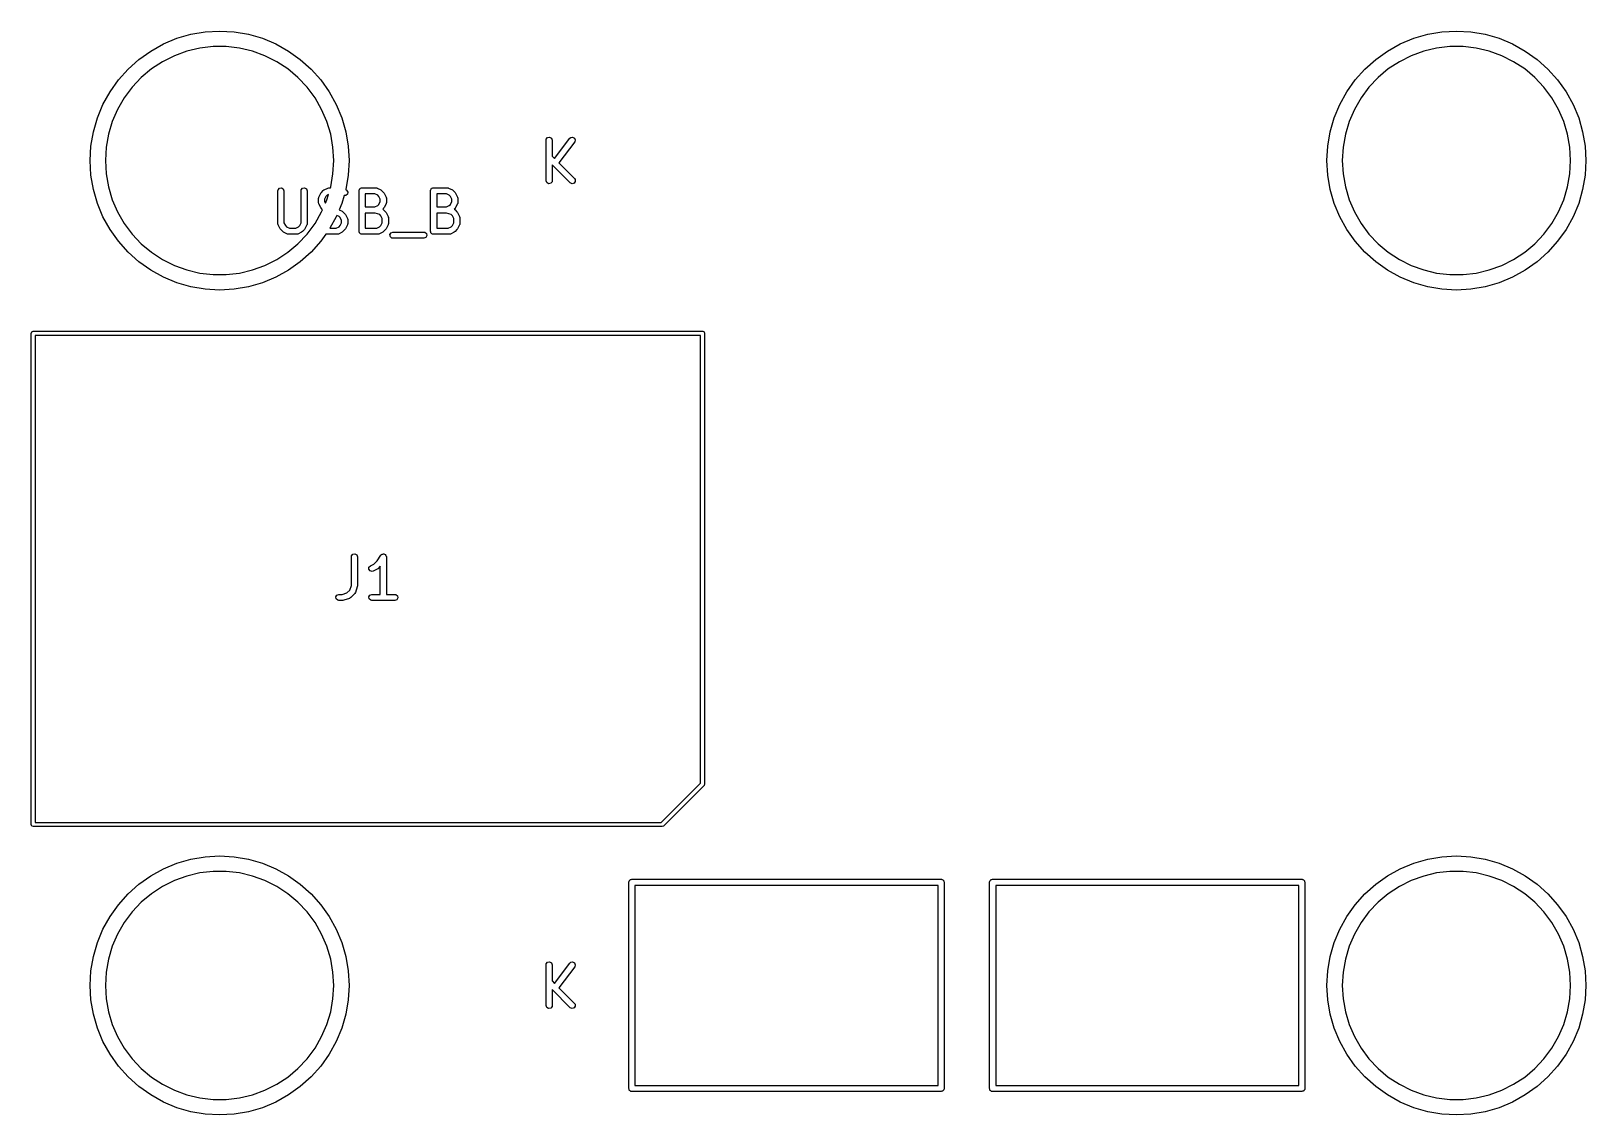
# Model space of a CAD drawing. Extents: x -0.18 to 1.33, y -0.13 to 0.93.
import ezdxf

# ---------------------------------------------------------------- set-up
doc = ezdxf.new("R2010")
doc.units = 0
doc.header["$MEASUREMENT"] = 0
doc.layers.add('BLACK', color=7, linetype='CONTINUOUS')

msp = doc.modelspace()

# ---------------------------------------------------------------- linework, layer by layer
at = {"layer": 'BLACK', "linetype": 'CONTINUOUS'}
for p, q in [((-0.0415, 0.9186), (-0.0279, 0.9225)), ((-0.0279, 0.9225), (-0.0141, 0.9248)), ((-0.0141, 0.9248), (0, 0.9256)), ((0, 0.9256), (0.0141, 0.9248)), ((0.0141, 0.9248), (0.0279, 0.9225)), ((0.0279, 0.9225), (0.0415, 0.9186)), ((1.1585, 0.9186), (1.1721, 0.9225)), ((1.1721, 0.9225), (1.1859, 0.9248)), ((1.1859, 0.9248), (1.2, 0.9256)), ((1.2, 0.9256), (1.2141, 0.9248)), ((1.2141, 0.9248), (1.228, 0.9225)), ((1.228, 0.9225), (1.2415, 0.9186)), ((-0.0783, 0.8982), (-0.0668, 0.9063)), ((-0.0668, 0.9063), (-0.0545, 0.9132)), ((-0.0545, 0.9132), (-0.0415, 0.9186)), ((-0.0318, 0.9061), (-0.0439, 0.9017)), ((-0.0192, 0.9091), (-0.0318, 0.9061)), ((-0.0064, 0.9106), (-0.0192, 0.9091)), ((0.0064, 0.9106), (-0.0064, 0.9106)), ((0.0192, 0.9091), (0.0064, 0.9106)), ((0.0318, 0.9061), (0.0192, 0.9091)), ((0.0439, 0.9017), (0.0318, 0.9061)), ((0.0415, 0.9186), (0.0545, 0.9132)), ((0.0545, 0.9132), (0.0668, 0.9063)), ((0.0668, 0.9063), (0.0783, 0.8982)), ((1.1217, 0.8982), (1.1332, 0.9063)), ((1.1332, 0.9063), (1.1455, 0.9132)), ((1.1455, 0.9132), (1.1585, 0.9186)), ((1.1682, 0.9061), (1.1561, 0.9017)), ((1.1808, 0.9091), (1.1682, 0.9061)), ((1.1936, 0.9106), (1.1808, 0.9091)), ((1.2064, 0.9106), (1.1936, 0.9106)), ((1.2192, 0.9091), (1.2064, 0.9106)), ((1.2318, 0.9061), (1.2192, 0.9091)), ((1.2439, 0.9017), (1.2318, 0.9061)), ((1.2415, 0.9186), (1.2545, 0.9132)), ((1.2545, 0.9132), (1.2668, 0.9063)), ((1.2668, 0.9063), (1.2783, 0.8982)), ((-0.0888, 0.8888), (-0.0783, 0.8982)), ((-0.0554, 0.8959), (-0.0662, 0.8889)), ((-0.0439, 0.9017), (-0.0554, 0.8959)), ((0.0554, 0.8959), (0.0439, 0.9017)), ((0.0662, 0.8889), (0.0554, 0.8959)), ((0.0783, 0.8982), (0.0888, 0.8888)), ((1.1112, 0.8888), (1.1217, 0.8982)), ((1.1446, 0.8959), (1.1338, 0.8889)), ((1.1561, 0.9017), (1.1446, 0.8959)), ((1.2554, 0.8959), (1.2439, 0.9017)), ((1.2662, 0.8889), (1.2554, 0.8959)), ((1.2783, 0.8982), (1.2888, 0.8888)), ((-0.1063, 0.8668), (-0.0982, 0.8783)), ((-0.0982, 0.8783), (-0.0888, 0.8888)), ((-0.076, 0.8806), (-0.0849, 0.8712)), ((-0.0662, 0.8889), (-0.076, 0.8806)), ((0.076, 0.8806), (0.0662, 0.8889)), ((0.0849, 0.8712), (0.076, 0.8806)), ((0.0888, 0.8888), (0.0982, 0.8783)), ((0.0982, 0.8783), (0.1063, 0.8668)), ((1.0937, 0.8668), (1.1018, 0.8783)), ((1.1018, 0.8783), (1.1112, 0.8888)), ((1.124, 0.8806), (1.1151, 0.8712)), ((1.1338, 0.8889), (1.124, 0.8806)), ((1.276, 0.8806), (1.2662, 0.8889)), ((1.2849, 0.8712), (1.276, 0.8806)), ((1.2888, 0.8888), (1.2982, 0.8783)), ((1.2982, 0.8783), (1.3063, 0.8668)), ((-0.1132, 0.8545), (-0.1063, 0.8668)), ((-0.0926, 0.8609), (-0.099, 0.8497)), ((-0.0849, 0.8712), (-0.0926, 0.8609)), ((0.0926, 0.8609), (0.0849, 0.8712)), ((0.099, 0.8497), (0.0926, 0.8609)), ((0.1063, 0.8668), (0.1132, 0.8545)), ((1.0868, 0.8545), (1.0937, 0.8668)), ((1.1074, 0.8609), (1.101, 0.8497)), ((1.1151, 0.8712), (1.1074, 0.8609)), ((1.2926, 0.8609), (1.2849, 0.8712)), ((1.299, 0.8497), (1.2926, 0.8609)), ((1.3063, 0.8668), (1.3132, 0.8545)), ((-0.1186, 0.8415), (-0.1132, 0.8545)), ((-0.099, 0.8497), (-0.1041, 0.8379)), ((0.1041, 0.8379), (0.099, 0.8497)), ((0.1132, 0.8545), (0.1186, 0.8415)), ((1.0815, 0.8415), (1.0868, 0.8545)), ((1.101, 0.8497), (1.0959, 0.8379)), ((1.3041, 0.8379), (1.299, 0.8497)), ((1.3132, 0.8545), (1.3186, 0.8415)), ((-0.1225, 0.8279), (-0.1186, 0.8415)), ((-0.1041, 0.8379), (-0.1078, 0.8255)), ((0.1078, 0.8255), (0.1041, 0.8379)), ((0.1186, 0.8415), (0.1225, 0.8279)), ((1.0776, 0.8279), (1.0815, 0.8415)), ((1.0959, 0.8379), (1.0922, 0.8255)), ((1.3078, 0.8255), (1.3041, 0.8379)), ((1.3186, 0.8415), (1.3224, 0.8279)), ((-0.1248, 0.8141), (-0.1225, 0.8279)), ((-0.1078, 0.8255), (-0.11, 0.8129)), ((0.11, 0.8129), (0.1078, 0.8255)), ((0.1225, 0.8279), (0.1248, 0.8141)), ((0.3167, 0.8199), (0.3169, 0.8209)), ((0.3167, 0.7805), (0.3167, 0.8199)), ((0.3169, 0.8209), (0.3182, 0.8225)), ((0.3182, 0.8225), (0.3202, 0.8228)), ((0.3202, 0.8228), (0.322, 0.8218)), ((0.322, 0.8218), (0.3226, 0.8199)), ((0.3226, 0.8199), (0.3226, 0.8043)), ((0.325, 0.8019), (0.3398, 0.8217)), ((0.3445, 0.8181), (0.3292, 0.7977)), ((0.3398, 0.8217), (0.3406, 0.8224)), ((0.3406, 0.8224), (0.3425, 0.8228)), ((0.3425, 0.8228), (0.3443, 0.8219)), ((0.3443, 0.8219), (0.3451, 0.8201)), ((0.3451, 0.8201), (0.3445, 0.8181)), ((1.0752, 0.8141), (1.0776, 0.8279)), ((1.0922, 0.8255), (1.09, 0.8129)), ((1.31, 0.8129), (1.3078, 0.8255)), ((1.3224, 0.8279), (1.3248, 0.8141)), ((-0.1256, 0.8), (-0.1248, 0.8141)), ((-0.1248, 0.7859), (-0.1256, 0.8)), ((-0.11, 0.8129), (-0.1108, 0.8)), ((-0.1108, 0.8), (-0.11, 0.7871)), ((0.1108, 0.8), (0.11, 0.8129)), ((0.11, 0.7871), (0.1108, 0.8)), ((0.1248, 0.8141), (0.1256, 0.8)), ((0.1256, 0.8), (0.1248, 0.7859)), ((0.3226, 0.8043), (0.325, 0.8019)), ((1.0744, 0.8), (1.0752, 0.8141)), ((1.0752, 0.7859), (1.0744, 0.8)), ((1.09, 0.8129), (1.0892, 0.8)), ((1.0892, 0.8), (1.09, 0.7871)), ((1.3108, 0.8), (1.31, 0.8129)), ((1.31, 0.7871), (1.3108, 0.8)), ((1.3248, 0.8141), (1.3256, 0.8)), ((1.3256, 0.8), (1.3248, 0.7859)), ((-0.1225, 0.7721), (-0.1248, 0.7859)), ((-0.11, 0.7871), (-0.1078, 0.7745)), ((0.1078, 0.7745), (0.11, 0.7871)), ((0.1248, 0.7859), (0.1225, 0.7721)), ((0.3401, 0.7784), (0.3226, 0.7959)), ((0.3226, 0.7959), (0.3226, 0.7805)), ((0.3292, 0.7977), (0.3443, 0.7826)), ((1.0776, 0.7721), (1.0752, 0.7859)), ((1.09, 0.7871), (1.0922, 0.7745)), ((1.3078, 0.7745), (1.31, 0.7871)), ((1.3248, 0.7859), (1.3224, 0.7721)), ((-0.1186, 0.7585), (-0.1225, 0.7721)), ((-0.1078, 0.7745), (-0.1041, 0.7621)), ((0.0565, 0.7708), (0.0567, 0.7718)), ((0.0565, 0.7389), (0.0565, 0.7708)), ((0.0567, 0.7718), (0.058, 0.7734)), ((0.058, 0.7734), (0.06, 0.7737)), ((0.06, 0.7737), (0.0618, 0.7727)), ((0.0618, 0.7727), (0.0624, 0.7708)), ((0.0624, 0.7708), (0.0624, 0.7396)), ((0.079, 0.7708), (0.0792, 0.7718)), ((0.079, 0.7396), (0.079, 0.7708)), ((0.0792, 0.7718), (0.0805, 0.7734)), ((0.0805, 0.7734), (0.0825, 0.7737)), ((0.0825, 0.7737), (0.0843, 0.7727)), ((0.0843, 0.7727), (0.0849, 0.7708)), ((0.0849, 0.7708), (0.0849, 0.7389)), ((0.0987, 0.7691), (0.1005, 0.771)), ((0.1005, 0.771), (0.1012, 0.7715)), ((0.1012, 0.7715), (0.1013, 0.7716)), ((0.1013, 0.7716), (0.105, 0.7734)), ((0.105, 0.7734), (0.106, 0.7737)), ((0.106, 0.7737), (0.1062, 0.7737)), ((0.1062, 0.7737), (0.1064, 0.7737)), ((0.1064, 0.7737), (0.1076, 0.7737)), ((0.1076, 0.7737), (0.1078, 0.7745)), ((0.1225, 0.7721), (0.1223, 0.7717)), ((0.1223, 0.7717), (0.1232, 0.7712)), ((0.1232, 0.7712), (0.1243, 0.7695)), ((0.1243, 0.7695), (0.124, 0.7675)), ((0.1353, 0.7713), (0.1354, 0.7714)), ((0.1353, 0.7712), (0.1353, 0.7713)), ((0.1353, 0.7708), (0.1353, 0.7712)), ((0.1353, 0.7314), (0.1353, 0.7708)), ((0.1354, 0.7714), (0.1355, 0.7718)), ((0.1355, 0.7718), (0.136, 0.7724)), ((0.136, 0.7724), (0.1363, 0.7731)), ((0.1363, 0.7731), (0.1366, 0.7731)), ((0.1366, 0.7731), (0.1368, 0.7734)), ((0.1368, 0.7734), (0.1375, 0.7735)), ((0.1375, 0.7735), (0.1382, 0.7737)), ((0.1382, 0.7737), (0.1514, 0.7737)), ((0.1514, 0.7737), (0.1524, 0.7736)), ((0.1524, 0.7736), (0.1525, 0.7735)), ((0.1525, 0.7735), (0.1527, 0.7734)), ((0.1527, 0.7734), (0.1564, 0.7716)), ((0.1564, 0.7716), (0.1571, 0.771)), ((0.1571, 0.771), (0.1572, 0.771)), ((0.1572, 0.771), (0.1591, 0.7691)), ((0.2046, 0.7708), (0.2047, 0.7712)), ((0.2046, 0.7314), (0.2046, 0.7708)), ((0.2047, 0.7713), (0.2048, 0.7714)), ((0.2047, 0.7712), (0.2047, 0.7713)), ((0.2048, 0.7718), (0.2053, 0.7724)), ((0.2048, 0.7714), (0.2048, 0.7718)), ((0.2053, 0.7724), (0.2057, 0.7731)), ((0.2057, 0.7731), (0.206, 0.7731)), ((0.206, 0.7731), (0.2061, 0.7734)), ((0.2061, 0.7734), (0.2069, 0.7735)), ((0.2069, 0.7735), (0.2076, 0.7737)), ((0.2076, 0.7737), (0.2207, 0.7737)), ((0.2207, 0.7737), (0.2217, 0.7736)), ((0.2217, 0.7736), (0.2219, 0.7735)), ((0.2219, 0.7735), (0.222, 0.7734)), ((0.222, 0.7734), (0.2258, 0.7716)), ((0.2258, 0.7716), (0.2265, 0.771)), ((0.2265, 0.771), (0.2266, 0.771)), ((0.2266, 0.771), (0.2284, 0.7691)), ((0.3174, 0.7786), (0.3167, 0.7805)), ((0.3192, 0.7776), (0.3174, 0.7786)), ((0.3212, 0.778), (0.3192, 0.7776)), ((0.3225, 0.7795), (0.3212, 0.778)), ((0.3226, 0.7805), (0.3225, 0.7795)), ((0.3419, 0.7776), (0.3401, 0.7784)), ((0.3439, 0.7781), (0.3419, 0.7776)), ((0.345, 0.7798), (0.3439, 0.7781)), ((0.3443, 0.7826), (0.3449, 0.7818)), ((0.3449, 0.7818), (0.345, 0.7798)), ((1.0815, 0.7585), (1.0776, 0.7721)), ((1.0922, 0.7745), (1.0959, 0.7621)), ((1.3041, 0.7621), (1.3078, 0.7745)), ((1.3224, 0.7721), (1.3186, 0.7585)), ((-0.1132, 0.7455), (-0.1186, 0.7585)), ((-0.1041, 0.7621), (-0.099, 0.7503)), ((0.0959, 0.7633), (0.0961, 0.7643)), ((0.0959, 0.7595), (0.0959, 0.7633)), ((0.096, 0.7594), (0.0959, 0.7595)), ((0.0959, 0.7592), (0.096, 0.7594)), ((0.0962, 0.7582), (0.0959, 0.7592)), ((0.0961, 0.7643), (0.0962, 0.7644)), ((0.0962, 0.7646), (0.0981, 0.7684)), ((0.0962, 0.7644), (0.0962, 0.7646)), ((0.0981, 0.7545), (0.0962, 0.7582)), ((0.0981, 0.7684), (0.0986, 0.7691)), ((0.0981, 0.7544), (0.0981, 0.7545)), ((0.0987, 0.7537), (0.0981, 0.7544)), ((0.0986, 0.7691), (0.0987, 0.7691)), ((0.1032, 0.7653), (0.1018, 0.7626)), ((0.1018, 0.7626), (0.1018, 0.7602)), ((0.1018, 0.7602), (0.1026, 0.7586)), ((0.1026, 0.7586), (0.1041, 0.7621)), ((0.1044, 0.7665), (0.1032, 0.7653)), ((0.1041, 0.7621), (0.1056, 0.7671)), ((0.1056, 0.7671), (0.1044, 0.7665)), ((0.1186, 0.7585), (0.116, 0.7524)), ((0.1207, 0.7661), (0.1186, 0.7585)), ((0.1224, 0.7662), (0.1207, 0.7661)), ((0.124, 0.7675), (0.1224, 0.7662)), ((0.1507, 0.7678), (0.1412, 0.7678)), ((0.1412, 0.7678), (0.1412, 0.755)), ((0.1412, 0.755), (0.1507, 0.755)), ((0.1534, 0.7665), (0.1507, 0.7678)), ((0.1507, 0.755), (0.1534, 0.7563)), ((0.1546, 0.7653), (0.1534, 0.7665)), ((0.1534, 0.7563), (0.1546, 0.7575)), ((0.1559, 0.7626), (0.1546, 0.7653)), ((0.1546, 0.7575), (0.1559, 0.7602)), ((0.1559, 0.7602), (0.1559, 0.7626)), ((0.1591, 0.7691), (0.1596, 0.7684)), ((0.1596, 0.7545), (0.1591, 0.7538)), ((0.1596, 0.7684), (0.1596, 0.7684)), ((0.1596, 0.7684), (0.1615, 0.7646)), ((0.1615, 0.7582), (0.1596, 0.7545)), ((0.1615, 0.7646), (0.1618, 0.7636)), ((0.1616, 0.7585), (0.1615, 0.7584)), ((0.1615, 0.7584), (0.1615, 0.7582)), ((0.1618, 0.7595), (0.1616, 0.7585)), ((0.1618, 0.7636), (0.1617, 0.7635)), ((0.1617, 0.7635), (0.1618, 0.7633)), ((0.1618, 0.7633), (0.1618, 0.7595)), ((0.22, 0.7678), (0.2106, 0.7678)), ((0.2106, 0.7678), (0.2106, 0.755)), ((0.2106, 0.755), (0.22, 0.755)), ((0.2227, 0.7665), (0.22, 0.7678)), ((0.22, 0.755), (0.2227, 0.7563)), ((0.2239, 0.7653), (0.2227, 0.7665)), ((0.2227, 0.7563), (0.2239, 0.7575)), ((0.2253, 0.7626), (0.2239, 0.7653)), ((0.2239, 0.7575), (0.2253, 0.7602)), ((0.2253, 0.7602), (0.2253, 0.7626)), ((0.2284, 0.7691), (0.2289, 0.7684)), ((0.229, 0.7545), (0.2285, 0.7538)), ((0.2289, 0.7684), (0.229, 0.7684)), ((0.229, 0.7684), (0.2309, 0.7646)), ((0.2309, 0.7582), (0.229, 0.7545)), ((0.2309, 0.7646), (0.2312, 0.7636)), ((0.231, 0.7585), (0.2309, 0.7584)), ((0.2309, 0.7584), (0.2309, 0.7582)), ((0.2312, 0.7595), (0.231, 0.7585)), ((0.2312, 0.7636), (0.2311, 0.7635)), ((0.2311, 0.7635), (0.2312, 0.7633)), ((0.2312, 0.7633), (0.2312, 0.7595)), ((1.0868, 0.7455), (1.0815, 0.7585)), ((1.0959, 0.7621), (1.101, 0.7503)), ((1.299, 0.7503), (1.3041, 0.7621)), ((1.3186, 0.7585), (1.3132, 0.7455)), ((-0.1063, 0.7332), (-0.1132, 0.7455)), ((-0.099, 0.7503), (-0.0926, 0.7391)), ((0.0624, 0.7396), (0.0638, 0.7369)), ((0.0777, 0.7369), (0.079, 0.7396)), ((0.0926, 0.7391), (0.099, 0.7503)), ((0.0999, 0.7524), (0.0987, 0.7537)), ((0.099, 0.7503), (0.0999, 0.7524)), ((0.1132, 0.7455), (0.107, 0.7344)), ((0.1138, 0.7469), (0.1132, 0.7455)), ((0.1159, 0.7459), (0.1138, 0.7469)), ((0.1171, 0.7447), (0.1159, 0.7459)), ((0.116, 0.7524), (0.1189, 0.7509)), ((0.1184, 0.742), (0.1171, 0.7447)), ((0.1171, 0.7369), (0.1184, 0.7396)), ((0.1184, 0.7396), (0.1184, 0.742)), ((0.1189, 0.7509), (0.1196, 0.7504)), ((0.1196, 0.7504), (0.1197, 0.7504)), ((0.1197, 0.7504), (0.1216, 0.7485)), ((0.1216, 0.7485), (0.1221, 0.7478)), ((0.1221, 0.7478), (0.1221, 0.7477)), ((0.1221, 0.7477), (0.124, 0.744)), ((0.124, 0.744), (0.1243, 0.743)), ((0.1243, 0.743), (0.1243, 0.7428)), ((0.1243, 0.7428), (0.1243, 0.7427)), ((0.1243, 0.7427), (0.1243, 0.7389)), ((0.1509, 0.7491), (0.1412, 0.7491)), ((0.1412, 0.7491), (0.1412, 0.7344)), ((0.1554, 0.7476), (0.1509, 0.7491)), ((0.1564, 0.7465), (0.1554, 0.7476)), ((0.1578, 0.7439), (0.1564, 0.7465)), ((0.1564, 0.7369), (0.1578, 0.7396)), ((0.1578, 0.7396), (0.1578, 0.7439)), ((0.1591, 0.7537), (0.1582, 0.7528)), ((0.1582, 0.7528), (0.1588, 0.7525)), ((0.1588, 0.7525), (0.1589, 0.7523)), ((0.1589, 0.7523), (0.1591, 0.7523)), ((0.1591, 0.7538), (0.1591, 0.7537)), ((0.1591, 0.7523), (0.1609, 0.7504)), ((0.1609, 0.7504), (0.1615, 0.7497)), ((0.1615, 0.7497), (0.1615, 0.7496)), ((0.1615, 0.7496), (0.1634, 0.7459)), ((0.1634, 0.7459), (0.1637, 0.7449)), ((0.1637, 0.7449), (0.1636, 0.7447)), ((0.1636, 0.7447), (0.1637, 0.7445)), ((0.1637, 0.7445), (0.1637, 0.7389)), ((0.2202, 0.7491), (0.2106, 0.7491)), ((0.2106, 0.7491), (0.2106, 0.7344)), ((0.2248, 0.7476), (0.2202, 0.7491)), ((0.2258, 0.7465), (0.2248, 0.7476)), ((0.2271, 0.7439), (0.2258, 0.7465)), ((0.2258, 0.7369), (0.2271, 0.7396)), ((0.2271, 0.7396), (0.2271, 0.7439)), ((0.2284, 0.7537), (0.2276, 0.7528)), ((0.2276, 0.7528), (0.2282, 0.7525)), ((0.2282, 0.7525), (0.2283, 0.7523)), ((0.2283, 0.7523), (0.2284, 0.7523)), ((0.2285, 0.7538), (0.2284, 0.7537)), ((0.2284, 0.7523), (0.2303, 0.7504)), ((0.2303, 0.7504), (0.2308, 0.7497)), ((0.2308, 0.7497), (0.2309, 0.7496)), ((0.2309, 0.7496), (0.2327, 0.7459)), ((0.2327, 0.7459), (0.233, 0.7449)), ((0.233, 0.7449), (0.233, 0.7447)), ((0.233, 0.7447), (0.2331, 0.7445)), ((0.2331, 0.7445), (0.2331, 0.7389)), ((1.0937, 0.7332), (1.0868, 0.7455)), ((1.101, 0.7503), (1.1074, 0.7391)), ((1.2926, 0.7391), (1.299, 0.7503)), ((1.3132, 0.7455), (1.3063, 0.7332)), ((-0.0982, 0.7217), (-0.1063, 0.7332)), ((-0.0926, 0.7391), (-0.0849, 0.7288)), ((-0.0849, 0.7288), (-0.076, 0.7194)), ((0.0566, 0.7388), (0.0565, 0.7389)), ((0.0566, 0.7386), (0.0566, 0.7388)), ((0.0569, 0.7376), (0.0566, 0.7386)), ((0.0587, 0.7339), (0.0569, 0.7376)), ((0.0588, 0.7338), (0.0587, 0.7339)), ((0.0593, 0.7331), (0.0588, 0.7338)), ((0.0612, 0.7312), (0.0593, 0.7331)), ((0.0619, 0.7307), (0.0612, 0.7312)), ((0.0612, 0.7312), (0.0612, 0.7312)), ((0.0657, 0.7288), (0.0619, 0.7307)), ((0.0638, 0.7369), (0.065, 0.7357)), ((0.065, 0.7357), (0.0677, 0.7344)), ((0.0658, 0.7288), (0.0657, 0.7288)), ((0.066, 0.7287), (0.0658, 0.7288)), ((0.067, 0.7285), (0.066, 0.7287)), ((0.0745, 0.7285), (0.067, 0.7285)), ((0.0677, 0.7344), (0.0738, 0.7344)), ((0.0738, 0.7344), (0.0765, 0.7357)), ((0.0747, 0.7285), (0.0745, 0.7285)), ((0.0748, 0.7285), (0.0747, 0.7285)), ((0.0758, 0.7288), (0.0748, 0.7285)), ((0.0796, 0.7307), (0.0758, 0.7288)), ((0.076, 0.7194), (0.0849, 0.7288)), ((0.0765, 0.7357), (0.0777, 0.7369)), ((0.0803, 0.7312), (0.0796, 0.7307)), ((0.0796, 0.7307), (0.0796, 0.7307)), ((0.0822, 0.7331), (0.0803, 0.7312)), ((0.0828, 0.7339), (0.0822, 0.7331)), ((0.0822, 0.7331), (0.0822, 0.7331)), ((0.0846, 0.7376), (0.0828, 0.7339)), ((0.0847, 0.7378), (0.0846, 0.7376)), ((0.0848, 0.7379), (0.0847, 0.7378)), ((0.0849, 0.7389), (0.0848, 0.7379)), ((0.0849, 0.7288), (0.0926, 0.7391)), ((0.1032, 0.7287), (0.0982, 0.7217)), ((0.1036, 0.7286), (0.1032, 0.7287)), ((0.1045, 0.7285), (0.1036, 0.7286)), ((0.1036, 0.7286), (0.1036, 0.7286)), ((0.1139, 0.7285), (0.1045, 0.7285)), ((0.107, 0.7344), (0.1132, 0.7344)), ((0.1132, 0.7344), (0.1159, 0.7357)), ((0.114, 0.7285), (0.1139, 0.7285)), ((0.1142, 0.7285), (0.114, 0.7285)), ((0.1152, 0.7288), (0.1142, 0.7285)), ((0.1189, 0.7307), (0.1152, 0.7288)), ((0.1159, 0.7357), (0.1171, 0.7369)), ((0.119, 0.7307), (0.1189, 0.7307)), ((0.1197, 0.7312), (0.119, 0.7307)), ((0.1216, 0.7331), (0.1197, 0.7312)), ((0.1221, 0.7339), (0.1216, 0.7331)), ((0.1216, 0.7331), (0.1216, 0.7331)), ((0.124, 0.7376), (0.1221, 0.7339)), ((0.1241, 0.7379), (0.124, 0.7378)), ((0.124, 0.7378), (0.124, 0.7376)), ((0.1243, 0.7389), (0.1241, 0.7379)), ((0.1355, 0.7307), (0.1353, 0.7314)), ((0.1357, 0.7299), (0.1355, 0.7307)), ((0.1359, 0.7298), (0.1357, 0.7299)), ((0.136, 0.7295), (0.1359, 0.7298)), ((0.1366, 0.7291), (0.136, 0.7295)), ((0.1372, 0.7287), (0.1366, 0.7291)), ((0.1376, 0.7286), (0.1372, 0.7287)), ((0.1377, 0.7285), (0.1376, 0.7286)), ((0.1379, 0.7285), (0.1377, 0.7285)), ((0.1382, 0.7285), (0.1379, 0.7285)), ((0.1532, 0.7285), (0.1382, 0.7285)), ((0.1412, 0.7344), (0.1525, 0.7344)), ((0.1525, 0.7344), (0.1552, 0.7357)), ((0.1534, 0.7285), (0.1532, 0.7285)), ((0.1536, 0.7285), (0.1534, 0.7285)), ((0.1546, 0.7288), (0.1536, 0.7285)), ((0.1583, 0.7307), (0.1546, 0.7288)), ((0.1552, 0.7357), (0.1564, 0.7369)), ((0.1591, 0.7312), (0.1583, 0.7307)), ((0.1583, 0.7307), (0.1583, 0.7307)), ((0.1609, 0.7331), (0.1591, 0.7312)), ((0.161, 0.7331), (0.1609, 0.7331)), ((0.1615, 0.7339), (0.161, 0.7331)), ((0.1634, 0.7376), (0.1615, 0.7339)), ((0.1635, 0.7379), (0.1634, 0.7378)), ((0.1634, 0.7378), (0.1634, 0.7376)), ((0.1637, 0.7389), (0.1635, 0.7379)), ((0.1653, 0.7282), (0.1663, 0.7299)), ((0.1657, 0.7262), (0.1653, 0.7282)), ((0.1672, 0.7249), (0.1657, 0.7262)), ((0.1663, 0.7299), (0.1682, 0.7306)), ((0.1682, 0.7247), (0.1672, 0.7249)), ((0.1682, 0.7306), (0.1982, 0.7306)), ((0.1982, 0.7247), (0.1682, 0.7247)), ((0.1982, 0.7306), (0.1992, 0.7305)), ((0.2001, 0.7254), (0.1982, 0.7247)), ((0.1992, 0.7305), (0.2008, 0.7292)), ((0.2011, 0.7272), (0.2001, 0.7254)), ((0.2008, 0.7292), (0.2011, 0.7272)), ((0.2049, 0.7307), (0.2046, 0.7314)), ((0.205, 0.7299), (0.2049, 0.7307)), ((0.2052, 0.7298), (0.205, 0.7299)), ((0.2053, 0.7295), (0.2052, 0.7298)), ((0.206, 0.7291), (0.2053, 0.7295)), ((0.2066, 0.7287), (0.206, 0.7291)), ((0.207, 0.7286), (0.2066, 0.7287)), ((0.2071, 0.7285), (0.207, 0.7286)), ((0.2072, 0.7285), (0.2071, 0.7285)), ((0.2076, 0.7285), (0.2072, 0.7285)), ((0.2226, 0.7285), (0.2076, 0.7285)), ((0.2106, 0.7344), (0.2219, 0.7344)), ((0.2219, 0.7344), (0.2246, 0.7357)), ((0.2228, 0.7285), (0.2226, 0.7285)), ((0.2229, 0.7285), (0.2228, 0.7285)), ((0.2239, 0.7288), (0.2229, 0.7285)), ((0.2277, 0.7307), (0.2239, 0.7288)), ((0.2246, 0.7357), (0.2258, 0.7369)), ((0.2284, 0.7312), (0.2277, 0.7307)), ((0.2277, 0.7307), (0.2277, 0.7307)), ((0.2303, 0.7331), (0.2284, 0.7312)), ((0.2309, 0.7339), (0.2303, 0.7331)), ((0.2303, 0.7331), (0.2303, 0.7331)), ((0.2327, 0.7376), (0.2309, 0.7339)), ((0.2328, 0.7378), (0.2327, 0.7376)), ((0.2329, 0.7379), (0.2328, 0.7378)), ((0.2331, 0.7389), (0.2329, 0.7379)), ((1.1018, 0.7217), (1.0937, 0.7332)), ((1.1074, 0.7391), (1.1151, 0.7288)), ((1.1151, 0.7288), (1.124, 0.7194)), ((1.276, 0.7194), (1.2849, 0.7288)), ((1.2849, 0.7288), (1.2926, 0.7391)), ((1.3063, 0.7332), (1.2982, 0.7217)), ((-0.0888, 0.7112), (-0.0982, 0.7217)), ((-0.0783, 0.7018), (-0.0888, 0.7112)), ((-0.076, 0.7194), (-0.0662, 0.7111)), ((-0.0662, 0.7111), (-0.0554, 0.7041)), ((0.0554, 0.7041), (0.0662, 0.7111)), ((0.0662, 0.7111), (0.076, 0.7194)), ((0.0888, 0.7112), (0.0783, 0.7018)), ((0.0982, 0.7217), (0.0888, 0.7112)), ((1.1112, 0.7112), (1.1018, 0.7217)), ((1.1217, 0.7018), (1.1112, 0.7112)), ((1.124, 0.7194), (1.1338, 0.7111)), ((1.1338, 0.7111), (1.1446, 0.7041)), ((1.2554, 0.7041), (1.2662, 0.7111)), ((1.2662, 0.7111), (1.276, 0.7194)), ((1.2888, 0.7112), (1.2783, 0.7018)), ((1.2982, 0.7217), (1.2888, 0.7112)), ((-0.0668, 0.6937), (-0.0783, 0.7018)), ((-0.0554, 0.7041), (-0.0439, 0.6983)), ((-0.0439, 0.6983), (-0.0318, 0.6939)), ((0.0318, 0.6939), (0.0439, 0.6983)), ((0.0439, 0.6983), (0.0554, 0.7041)), ((0.0783, 0.7018), (0.0668, 0.6937)), ((1.1332, 0.6937), (1.1217, 0.7018)), ((1.1446, 0.7041), (1.1561, 0.6983)), ((1.1561, 0.6983), (1.1682, 0.6939)), ((1.2318, 0.6939), (1.2439, 0.6983)), ((1.2439, 0.6983), (1.2554, 0.7041)), ((1.2783, 0.7018), (1.2668, 0.6937)), ((-0.0545, 0.6868), (-0.0668, 0.6937)), ((-0.0415, 0.6814), (-0.0545, 0.6868)), ((-0.0279, 0.6775), (-0.0415, 0.6814)), ((-0.0318, 0.6939), (-0.0192, 0.6909)), ((-0.0192, 0.6909), (-0.0064, 0.6894)), ((-0.0064, 0.6894), (0.0064, 0.6894)), ((0.0064, 0.6894), (0.0192, 0.6909)), ((0.0192, 0.6909), (0.0318, 0.6939)), ((0.0415, 0.6814), (0.0279, 0.6775)), ((0.0545, 0.6868), (0.0415, 0.6814)), ((0.0668, 0.6937), (0.0545, 0.6868)), ((1.1455, 0.6868), (1.1332, 0.6937)), ((1.1585, 0.6814), (1.1455, 0.6868)), ((1.1721, 0.6775), (1.1585, 0.6814)), ((1.1682, 0.6939), (1.1808, 0.6909)), ((1.1808, 0.6909), (1.1936, 0.6894)), ((1.1936, 0.6894), (1.2064, 0.6894)), ((1.2064, 0.6894), (1.2192, 0.6909)), ((1.2192, 0.6909), (1.2318, 0.6939)), ((1.2415, 0.6814), (1.228, 0.6775)), ((1.2545, 0.6868), (1.2415, 0.6814)), ((1.2668, 0.6937), (1.2545, 0.6868)), ((-0.0141, 0.6752), (-0.0279, 0.6775)), ((0, 0.6744), (-0.0141, 0.6752)), ((0.0141, 0.6752), (0, 0.6744)), ((0.0279, 0.6775), (0.0141, 0.6752)), ((1.1859, 0.6752), (1.1721, 0.6775)), ((1.2, 0.6744), (1.1859, 0.6752)), ((1.2141, 0.6752), (1.2, 0.6744)), ((1.228, 0.6775), (1.2141, 0.6752)), ((-0.1829, 0.6324), (-0.1823, 0.6338)), ((-0.1823, 0.6338), (-0.1809, 0.6344)), ((-0.1809, 0.6344), (0.4687, 0.6344)), ((0.4687, 0.6344), (0.4701, 0.6338)), ((0.4701, 0.6338), (0.4706, 0.6324)), ((-0.1829, 0.156), (-0.1829, 0.6324)), ((-0.179, 0.6304), (-0.179, 0.158)), ((0.4667, 0.6304), (-0.179, 0.6304)), ((0.4667, 0.1962), (0.4667, 0.6304)), ((0.4706, 0.6324), (0.4706, 0.1954)), ((0.1278, 0.4157), (0.128, 0.4167)), ((0.1278, 0.388), (0.1278, 0.4157)), ((0.128, 0.4167), (0.1293, 0.4182)), ((0.1293, 0.4182), (0.1312, 0.4186)), ((0.1312, 0.4186), (0.133, 0.4176)), ((0.133, 0.4176), (0.1337, 0.4157)), ((0.1337, 0.4157), (0.1337, 0.3876)), ((0.1463, 0.4071), (0.1496, 0.4087)), ((0.1496, 0.4087), (0.1528, 0.4119)), ((0.1528, 0.4119), (0.1564, 0.4173)), ((0.1564, 0.4173), (0.1571, 0.4181)), ((0.1571, 0.4181), (0.1573, 0.4181)), ((0.1573, 0.4181), (0.1574, 0.4182)), ((0.1574, 0.4182), (0.1582, 0.4184)), ((0.1582, 0.4184), (0.159, 0.4186)), ((0.159, 0.4186), (0.1592, 0.4186)), ((0.1592, 0.4186), (0.1594, 0.4186)), ((0.1594, 0.4186), (0.1601, 0.4182)), ((0.1601, 0.4182), (0.1609, 0.4178)), ((0.1609, 0.4178), (0.161, 0.4177)), ((0.161, 0.4177), (0.1611, 0.4176)), ((0.1611, 0.4176), (0.1614, 0.4168)), ((0.1614, 0.4168), (0.1618, 0.416)), ((0.1618, 0.416), (0.1618, 0.4158)), ((0.1618, 0.4158), (0.1618, 0.4157)), ((0.1618, 0.4157), (0.1618, 0.3793)), ((0.1448, 0.4036), (0.1449, 0.4056)), ((0.146, 0.402), (0.1448, 0.4036)), ((0.1449, 0.4056), (0.1463, 0.4071)), ((0.1479, 0.4015), (0.146, 0.402)), ((0.1489, 0.4018), (0.1479, 0.4015)), ((0.1527, 0.4037), (0.1489, 0.4018)), ((0.1534, 0.4042), (0.1527, 0.4037)), ((0.1527, 0.4037), (0.1527, 0.4037)), ((0.1559, 0.4067), (0.1534, 0.4042)), ((0.1559, 0.3793), (0.1559, 0.4067)), ((0.1128, 0.3768), (0.1138, 0.3786)), ((0.1138, 0.3786), (0.1157, 0.3793)), ((0.1157, 0.3793), (0.119, 0.3793)), ((0.119, 0.3793), (0.1235, 0.3808)), ((0.1235, 0.3808), (0.1263, 0.3835)), ((0.1263, 0.3835), (0.1278, 0.388)), ((0.1309, 0.3798), (0.1272, 0.3761)), ((0.131, 0.38), (0.1309, 0.3798)), ((0.1312, 0.3801), (0.131, 0.38)), ((0.1317, 0.381), (0.1312, 0.3801)), ((0.1335, 0.3866), (0.1317, 0.381)), ((0.1337, 0.3876), (0.1335, 0.3867)), ((0.1335, 0.3867), (0.1335, 0.3866)), ((0.1447, 0.3768), (0.1457, 0.3786)), ((0.1457, 0.3786), (0.1476, 0.3793)), ((0.1476, 0.3793), (0.1559, 0.3793)), ((0.1618, 0.3793), (0.1701, 0.3793)), ((0.1701, 0.3793), (0.1711, 0.3791)), ((0.1711, 0.3791), (0.1727, 0.3778)), ((0.1727, 0.3778), (0.173, 0.3758)), ((0.1132, 0.3748), (0.1128, 0.3768)), ((0.1147, 0.3735), (0.1132, 0.3748)), ((0.1157, 0.3734), (0.1147, 0.3735)), ((0.1195, 0.3734), (0.1157, 0.3734)), ((0.1204, 0.3735), (0.1195, 0.3734)), ((0.1195, 0.3734), (0.1195, 0.3734)), ((0.126, 0.3754), (0.1204, 0.3735)), ((0.1262, 0.3755), (0.126, 0.3754)), ((0.1264, 0.3755), (0.1262, 0.3755)), ((0.1272, 0.3761), (0.1264, 0.3755)), ((0.1451, 0.3748), (0.1447, 0.3768)), ((0.1466, 0.3735), (0.1451, 0.3748)), ((0.1476, 0.3734), (0.1466, 0.3735)), ((0.1701, 0.3734), (0.1476, 0.3734)), ((0.172, 0.374), (0.1701, 0.3734)), ((0.173, 0.3758), (0.172, 0.374)), ((0.4285, 0.158), (0.4667, 0.1962)), ((0.4701, 0.194), (0.4307, 0.1546)), ((0.4706, 0.1954), (0.4701, 0.194)), ((0.4706, 0.1954), (0.4706, 0.1954)), ((-0.1823, 0.1546), (-0.1829, 0.156)), ((-0.1829, 0.156), (-0.1829, 0.156)), ((-0.1809, 0.1541), (-0.1823, 0.1546)), ((0.4293, 0.1541), (-0.1809, 0.1541)), ((-0.179, 0.158), (0.4285, 0.158)), ((0.4307, 0.1546), (0.4293, 0.1541)), ((-0.0415, 0.1186), (-0.0279, 0.1225)), ((-0.0279, 0.1225), (-0.0141, 0.1248)), ((-0.0141, 0.1248), (0, 0.1256)), ((0, 0.1256), (0.0141, 0.1248)), ((0.0141, 0.1248), (0.0279, 0.1225)), ((0.0279, 0.1225), (0.0415, 0.1186)), ((1.1585, 0.1186), (1.1721, 0.1225)), ((1.1721, 0.1225), (1.1859, 0.1248)), ((1.1859, 0.1248), (1.2, 0.1256)), ((1.2, 0.1256), (1.2141, 0.1248)), ((1.2141, 0.1248), (1.228, 0.1225)), ((1.228, 0.1225), (1.2415, 0.1186)), ((-0.0783, 0.0982), (-0.0668, 0.1063)), ((-0.0668, 0.1063), (-0.0545, 0.1132)), ((-0.0545, 0.1132), (-0.0415, 0.1186)), ((-0.0318, 0.1061), (-0.0439, 0.1017)), ((-0.0192, 0.1091), (-0.0318, 0.1061)), ((-0.0064, 0.1106), (-0.0192, 0.1091)), ((0.0064, 0.1106), (-0.0064, 0.1106)), ((0.0192, 0.1091), (0.0064, 0.1106)), ((0.0318, 0.1061), (0.0192, 0.1091)), ((0.0439, 0.1017), (0.0318, 0.1061)), ((0.0415, 0.1186), (0.0545, 0.1132)), ((0.0545, 0.1132), (0.0668, 0.1063)), ((0.0668, 0.1063), (0.0783, 0.0982)), ((1.1217, 0.0982), (1.1332, 0.1063)), ((1.1332, 0.1063), (1.1455, 0.1132)), ((1.1455, 0.1132), (1.1585, 0.1186)), ((1.1682, 0.1061), (1.1561, 0.1017)), ((1.1808, 0.1091), (1.1682, 0.1061)), ((1.1936, 0.1106), (1.1808, 0.1091)), ((1.2064, 0.1106), (1.1936, 0.1106)), ((1.2192, 0.1091), (1.2064, 0.1106)), ((1.2318, 0.1061), (1.2192, 0.1091)), ((1.2439, 0.1017), (1.2318, 0.1061)), ((1.2415, 0.1186), (1.2545, 0.1132)), ((1.2545, 0.1132), (1.2668, 0.1063)), ((1.2668, 0.1063), (1.2783, 0.0982)), ((-0.0888, 0.0888), (-0.0783, 0.0982)), ((-0.0554, 0.0959), (-0.0662, 0.0889)), ((-0.0439, 0.1017), (-0.0554, 0.0959)), ((0.0554, 0.0959), (0.0439, 0.1017)), ((0.0662, 0.0889), (0.0554, 0.0959)), ((0.0783, 0.0982), (0.0888, 0.0888)), ((0.397, 0.1), (0.3971, 0.1004)), ((0.397, -0.1), (0.397, 0.1)), ((0.3971, 0.1005), (0.3972, 0.1006)), ((0.3971, 0.1004), (0.3971, 0.1005)), ((0.3972, 0.101), (0.3977, 0.1016)), ((0.3972, 0.1006), (0.3972, 0.101)), ((0.3977, 0.1016), (0.3981, 0.1023)), ((0.3981, 0.1023), (0.3984, 0.1024)), ((0.3984, 0.1024), (0.3985, 0.1026)), ((0.3985, 0.1026), (0.3993, 0.1027)), ((0.3993, 0.1027), (0.4, 0.103)), ((0.4, 0.103), (0.7, 0.103)), ((0.403, 0.097), (0.403, -0.097)), ((0.697, 0.097), (0.403, 0.097)), ((0.697, -0.097), (0.697, 0.097)), ((0.7, 0.103), (0.7004, 0.1029)), ((0.7004, 0.1029), (0.7005, 0.1029)), ((0.7005, 0.1029), (0.7006, 0.1028)), ((0.7006, 0.1028), (0.701, 0.1028)), ((0.701, 0.1028), (0.7016, 0.1023)), ((0.7016, 0.1023), (0.7023, 0.1019)), ((0.7023, 0.1019), (0.7024, 0.1016)), ((0.7024, 0.1016), (0.7026, 0.1015)), ((0.7026, 0.1015), (0.7027, 0.1007)), ((0.7027, 0.1007), (0.703, 0.1)), ((0.703, 0.1), (0.703, -0.1)), ((0.747, 0.1), (0.7471, 0.1004)), ((0.747, -0.1), (0.747, 0.1)), ((0.7471, 0.1005), (0.7472, 0.1006)), ((0.7471, 0.1004), (0.7471, 0.1005)), ((0.7472, 0.101), (0.7477, 0.1016)), ((0.7472, 0.1006), (0.7472, 0.101)), ((0.7477, 0.1016), (0.7481, 0.1023)), ((0.7481, 0.1023), (0.7484, 0.1024)), ((0.7484, 0.1024), (0.7485, 0.1026)), ((0.7485, 0.1026), (0.7493, 0.1027)), ((0.7493, 0.1027), (0.75, 0.103)), ((0.75, 0.103), (1.05, 0.103)), ((0.753, 0.097), (0.753, -0.097)), ((1.0471, 0.097), (0.753, 0.097)), ((1.0471, -0.097), (1.0471, 0.097)), ((1.05, 0.103), (1.0504, 0.1029)), ((1.0504, 0.1029), (1.0505, 0.1029)), ((1.0505, 0.1029), (1.0506, 0.1028)), ((1.0506, 0.1028), (1.051, 0.1028)), ((1.051, 0.1028), (1.0516, 0.1023)), ((1.0516, 0.1023), (1.0523, 0.1019)), ((1.0523, 0.1019), (1.0523, 0.1016)), ((1.0523, 0.1016), (1.0526, 0.1015)), ((1.0526, 0.1015), (1.0527, 0.1007)), ((1.0527, 0.1007), (1.053, 0.1)), ((1.053, 0.1), (1.053, -0.1)), ((1.1112, 0.0888), (1.1217, 0.0982)), ((1.1446, 0.0959), (1.1338, 0.0889)), ((1.1561, 0.1017), (1.1446, 0.0959)), ((1.2554, 0.0959), (1.2439, 0.1017)), ((1.2662, 0.0889), (1.2554, 0.0959)), ((1.2783, 0.0982), (1.2888, 0.0888)), ((-0.1063, 0.0668), (-0.0982, 0.0783)), ((-0.0982, 0.0783), (-0.0888, 0.0888)), ((-0.076, 0.0806), (-0.0849, 0.0712)), ((-0.0662, 0.0889), (-0.076, 0.0806)), ((0.076, 0.0806), (0.0662, 0.0889)), ((0.0849, 0.0712), (0.076, 0.0806)), ((0.0888, 0.0888), (0.0982, 0.0783)), ((0.0982, 0.0783), (0.1063, 0.0668)), ((1.0937, 0.0668), (1.1018, 0.0783)), ((1.1018, 0.0783), (1.1112, 0.0888)), ((1.124, 0.0806), (1.1151, 0.0712)), ((1.1338, 0.0889), (1.124, 0.0806)), ((1.276, 0.0806), (1.2662, 0.0889)), ((1.2849, 0.0712), (1.276, 0.0806)), ((1.2888, 0.0888), (1.2982, 0.0783)), ((1.2982, 0.0783), (1.3063, 0.0668)), ((-0.1132, 0.0545), (-0.1063, 0.0668)), ((-0.0926, 0.0609), (-0.099, 0.0497)), ((-0.0849, 0.0712), (-0.0926, 0.0609)), ((0.0926, 0.0609), (0.0849, 0.0712)), ((0.099, 0.0497), (0.0926, 0.0609)), ((0.1063, 0.0668), (0.1132, 0.0545)), ((1.0868, 0.0545), (1.0937, 0.0668)), ((1.1074, 0.0609), (1.101, 0.0497)), ((1.1151, 0.0712), (1.1074, 0.0609)), ((1.2926, 0.0609), (1.2849, 0.0712)), ((1.299, 0.0497), (1.2926, 0.0609)), ((1.3063, 0.0668), (1.3132, 0.0545)), ((-0.1186, 0.0415), (-0.1132, 0.0545)), ((-0.099, 0.0497), (-0.1041, 0.0379)), ((0.1041, 0.0379), (0.099, 0.0497)), ((0.1132, 0.0545), (0.1186, 0.0415)), ((1.0815, 0.0415), (1.0868, 0.0545)), ((1.101, 0.0497), (1.0959, 0.0379)), ((1.3041, 0.0379), (1.299, 0.0497)), ((1.3132, 0.0545), (1.3186, 0.0415)), ((-0.1225, 0.0279), (-0.1186, 0.0415)), ((-0.1041, 0.0379), (-0.1078, 0.0255)), ((0.1078, 0.0255), (0.1041, 0.0379)), ((0.1186, 0.0415), (0.1225, 0.0279)), ((1.0776, 0.0279), (1.0815, 0.0415)), ((1.0959, 0.0379), (1.0922, 0.0255)), ((1.3078, 0.0255), (1.3041, 0.0379)), ((1.3186, 0.0415), (1.3224, 0.0279)), ((-0.1248, 0.0141), (-0.1225, 0.0279)), ((-0.1078, 0.0255), (-0.11, 0.0129)), ((0.11, 0.0129), (0.1078, 0.0255)), ((0.1225, 0.0279), (0.1248, 0.0141)), ((0.3167, 0.0199), (0.3169, 0.0209)), ((0.3167, -0.0195), (0.3167, 0.0199)), ((0.3169, 0.0209), (0.3182, 0.0225)), ((0.3182, 0.0225), (0.3202, 0.0228)), ((0.3202, 0.0228), (0.322, 0.0218)), ((0.322, 0.0218), (0.3226, 0.0199)), ((0.3226, 0.0199), (0.3226, 0.0043)), ((0.325, 0.0019), (0.3398, 0.0217)), ((0.3445, 0.0181), (0.3292, -0.0023)), ((0.3398, 0.0217), (0.3406, 0.0224)), ((0.3406, 0.0224), (0.3425, 0.0228)), ((0.3425, 0.0228), (0.3443, 0.0219)), ((0.3443, 0.0219), (0.3451, 0.0201)), ((0.3451, 0.0201), (0.3445, 0.0181)), ((1.0752, 0.0141), (1.0776, 0.0279)), ((1.0922, 0.0255), (1.09, 0.0129)), ((1.31, 0.0129), (1.3078, 0.0255)), ((1.3224, 0.0279), (1.3248, 0.0141)), ((-0.1256, 0), (-0.1248, 0.0141)), ((-0.1248, -0.0141), (-0.1256, 0)), ((-0.11, 0.0129), (-0.1108, 0)), ((-0.1108, 0), (-0.11, -0.0129)), ((0.1108, 0), (0.11, 0.0129)), ((0.11, -0.0129), (0.1108, 0)), ((0.1248, 0.0141), (0.1256, 0)), ((0.1256, 0), (0.1248, -0.0141)), ((0.3226, 0.0043), (0.325, 0.0019)), ((1.0744, 0), (1.0752, 0.0141)), ((1.0752, -0.0141), (1.0744, 0)), ((1.09, 0.0129), (1.0892, 0)), ((1.0892, 0), (1.09, -0.0129)), ((1.3108, 0), (1.31, 0.0129)), ((1.31, -0.0129), (1.3108, 0)), ((1.3248, 0.0141), (1.3256, 0)), ((1.3256, 0), (1.3248, -0.0141)), ((-0.1225, -0.0279), (-0.1248, -0.0141)), ((-0.11, -0.0129), (-0.1078, -0.0255)), ((0.1078, -0.0255), (0.11, -0.0129)), ((0.1248, -0.0141), (0.1225, -0.0279)), ((0.3401, -0.0216), (0.3226, -0.0041)), ((0.3226, -0.0041), (0.3226, -0.0195)), ((0.3292, -0.0023), (0.3443, -0.0174)), ((1.0776, -0.0279), (1.0752, -0.0141)), ((1.09, -0.0129), (1.0922, -0.0255)), ((1.3078, -0.0255), (1.31, -0.0129)), ((1.3248, -0.0141), (1.3224, -0.0279)), ((-0.1186, -0.0415), (-0.1225, -0.0279)), ((-0.1078, -0.0255), (-0.1041, -0.0379)), ((0.1041, -0.0379), (0.1078, -0.0255)), ((0.1225, -0.0279), (0.1186, -0.0415)), ((0.3174, -0.0214), (0.3167, -0.0195)), ((0.3192, -0.0224), (0.3174, -0.0214)), ((0.3212, -0.022), (0.3192, -0.0224)), ((0.3225, -0.0205), (0.3212, -0.022)), ((0.3226, -0.0195), (0.3225, -0.0205)), ((0.3419, -0.0224), (0.3401, -0.0216)), ((0.3439, -0.0219), (0.3419, -0.0224)), ((0.345, -0.0202), (0.3439, -0.0219)), ((0.3443, -0.0174), (0.3449, -0.0182)), ((0.3449, -0.0182), (0.345, -0.0202)), ((1.0815, -0.0415), (1.0776, -0.0279)), ((1.0922, -0.0255), (1.0959, -0.0379)), ((1.3041, -0.0379), (1.3078, -0.0255)), ((1.3224, -0.0279), (1.3186, -0.0415)), ((-0.1132, -0.0545), (-0.1186, -0.0415)), ((-0.1041, -0.0379), (-0.099, -0.0497)), ((0.099, -0.0497), (0.1041, -0.0379)), ((0.1186, -0.0415), (0.1132, -0.0545)), ((1.0868, -0.0545), (1.0815, -0.0415)), ((1.0959, -0.0379), (1.101, -0.0497)), ((1.299, -0.0497), (1.3041, -0.0379)), ((1.3186, -0.0415), (1.3132, -0.0545)), ((-0.1063, -0.0668), (-0.1132, -0.0545)), ((-0.099, -0.0497), (-0.0926, -0.0609)), ((0.0926, -0.0609), (0.099, -0.0497)), ((0.1132, -0.0545), (0.1063, -0.0668)), ((1.0937, -0.0668), (1.0868, -0.0545)), ((1.101, -0.0497), (1.1074, -0.0609)), ((1.2926, -0.0609), (1.299, -0.0497)), ((1.3132, -0.0545), (1.3063, -0.0668)), ((-0.0982, -0.0783), (-0.1063, -0.0668)), ((-0.0926, -0.0609), (-0.0849, -0.0712)), ((-0.0849, -0.0712), (-0.076, -0.0806)), ((0.076, -0.0806), (0.0849, -0.0712)), ((0.0849, -0.0712), (0.0926, -0.0609)), ((0.1063, -0.0668), (0.0982, -0.0783)), ((1.1018, -0.0783), (1.0937, -0.0668)), ((1.1074, -0.0609), (1.1151, -0.0712)), ((1.1151, -0.0712), (1.124, -0.0806)), ((1.276, -0.0806), (1.2849, -0.0712)), ((1.2849, -0.0712), (1.2926, -0.0609)), ((1.3063, -0.0668), (1.2982, -0.0783)), ((-0.0888, -0.0888), (-0.0982, -0.0783)), ((-0.0783, -0.0982), (-0.0888, -0.0888)), ((-0.076, -0.0806), (-0.0662, -0.0889)), ((-0.0662, -0.0889), (-0.0554, -0.0959)), ((0.0554, -0.0959), (0.0662, -0.0889)), ((0.0662, -0.0889), (0.076, -0.0806)), ((0.0888, -0.0888), (0.0783, -0.0982)), ((0.0982, -0.0783), (0.0888, -0.0888)), ((1.1112, -0.0888), (1.1018, -0.0783)), ((1.1217, -0.0982), (1.1112, -0.0888)), ((1.124, -0.0806), (1.1338, -0.0889)), ((1.1338, -0.0889), (1.1446, -0.0959)), ((1.2554, -0.0959), (1.2662, -0.0889)), ((1.2662, -0.0889), (1.276, -0.0806)), ((1.2888, -0.0888), (1.2783, -0.0982)), ((1.2982, -0.0783), (1.2888, -0.0888)), ((-0.0668, -0.1063), (-0.0783, -0.0982)), ((-0.0554, -0.0959), (-0.0439, -0.1017)), ((-0.0439, -0.1017), (-0.0318, -0.1061)), ((0.0318, -0.1061), (0.0439, -0.1017)), ((0.0439, -0.1017), (0.0554, -0.0959)), ((0.0783, -0.0982), (0.0668, -0.1063)), ((0.3973, -0.1007), (0.397, -0.1)), ((0.3974, -0.1015), (0.3973, -0.1007)), ((0.3976, -0.1016), (0.3974, -0.1015)), ((0.3977, -0.1019), (0.3976, -0.1016)), ((0.3984, -0.1023), (0.3977, -0.1019)), ((0.399, -0.1028), (0.3984, -0.1023)), ((0.3994, -0.1028), (0.399, -0.1028)), ((0.3995, -0.1029), (0.3994, -0.1028)), ((0.3996, -0.1029), (0.3995, -0.1029)), ((0.4, -0.103), (0.3996, -0.1029)), ((0.7, -0.103), (0.4, -0.103)), ((0.403, -0.097), (0.697, -0.097)), ((0.7007, -0.1027), (0.7, -0.103)), ((0.7015, -0.1026), (0.7007, -0.1027)), ((0.7016, -0.1024), (0.7015, -0.1026)), ((0.7019, -0.1023), (0.7016, -0.1024)), ((0.7023, -0.1016), (0.7019, -0.1023)), ((0.7028, -0.101), (0.7023, -0.1016)), ((0.7029, -0.1005), (0.7028, -0.1006)), ((0.7028, -0.1006), (0.7028, -0.101)), ((0.703, -0.1), (0.7029, -0.1004)), ((0.7029, -0.1004), (0.7029, -0.1005)), ((0.7473, -0.1007), (0.747, -0.1)), ((0.7474, -0.1015), (0.7473, -0.1007)), ((0.7476, -0.1016), (0.7474, -0.1015)), ((0.7477, -0.1019), (0.7476, -0.1016)), ((0.7484, -0.1023), (0.7477, -0.1019)), ((0.749, -0.1028), (0.7484, -0.1023)), ((0.7494, -0.1028), (0.749, -0.1028)), ((0.7495, -0.1029), (0.7494, -0.1028)), ((0.7496, -0.1029), (0.7495, -0.1029)), ((0.75, -0.103), (0.7496, -0.1029)), ((1.05, -0.103), (0.75, -0.103)), ((0.753, -0.097), (1.0471, -0.097)), ((1.0507, -0.1027), (1.05, -0.103)), ((1.0515, -0.1026), (1.0507, -0.1027)), ((1.0516, -0.1024), (1.0515, -0.1026)), ((1.0519, -0.1023), (1.0516, -0.1024)), ((1.0523, -0.1016), (1.0519, -0.1023)), ((1.0528, -0.101), (1.0523, -0.1016)), ((1.0529, -0.1005), (1.0528, -0.1006)), ((1.0528, -0.1006), (1.0528, -0.101)), ((1.053, -0.1), (1.0529, -0.1004)), ((1.0529, -0.1004), (1.0529, -0.1005)), ((1.1332, -0.1063), (1.1217, -0.0982)), ((1.1446, -0.0959), (1.1561, -0.1017)), ((1.1561, -0.1017), (1.1682, -0.1061)), ((1.2318, -0.1061), (1.2439, -0.1017)), ((1.2439, -0.1017), (1.2554, -0.0959)), ((1.2783, -0.0982), (1.2668, -0.1063)), ((-0.0545, -0.1132), (-0.0668, -0.1063)), ((-0.0415, -0.1186), (-0.0545, -0.1132)), ((-0.0279, -0.1225), (-0.0415, -0.1186)), ((-0.0318, -0.1061), (-0.0192, -0.1091)), ((-0.0192, -0.1091), (-0.0064, -0.1106)), ((-0.0064, -0.1106), (0.0064, -0.1106)), ((0.0064, -0.1106), (0.0192, -0.1091)), ((0.0192, -0.1091), (0.0318, -0.1061)), ((0.0415, -0.1186), (0.0279, -0.1225)), ((0.0545, -0.1132), (0.0415, -0.1186)), ((0.0668, -0.1063), (0.0545, -0.1132)), ((1.1455, -0.1132), (1.1332, -0.1063)), ((1.1585, -0.1186), (1.1455, -0.1132)), ((1.1721, -0.1225), (1.1585, -0.1186)), ((1.1682, -0.1061), (1.1808, -0.1091)), ((1.1808, -0.1091), (1.1936, -0.1106)), ((1.1936, -0.1106), (1.2064, -0.1106)), ((1.2064, -0.1106), (1.2192, -0.1091)), ((1.2192, -0.1091), (1.2318, -0.1061)), ((1.2415, -0.1186), (1.228, -0.1225)), ((1.2545, -0.1132), (1.2415, -0.1186)), ((1.2668, -0.1063), (1.2545, -0.1132)), ((-0.0141, -0.1248), (-0.0279, -0.1225)), ((0, -0.1256), (-0.0141, -0.1248)), ((0.0141, -0.1248), (0, -0.1256)), ((0.0279, -0.1225), (0.0141, -0.1248)), ((1.1859, -0.1248), (1.1721, -0.1225)), ((1.2, -0.1256), (1.1859, -0.1248)), ((1.2141, -0.1248), (1.2, -0.1256)), ((1.228, -0.1225), (1.2141, -0.1248))]:
    msp.add_line(p, q, dxfattribs=at)

doc.saveas('drawing.dxf')
